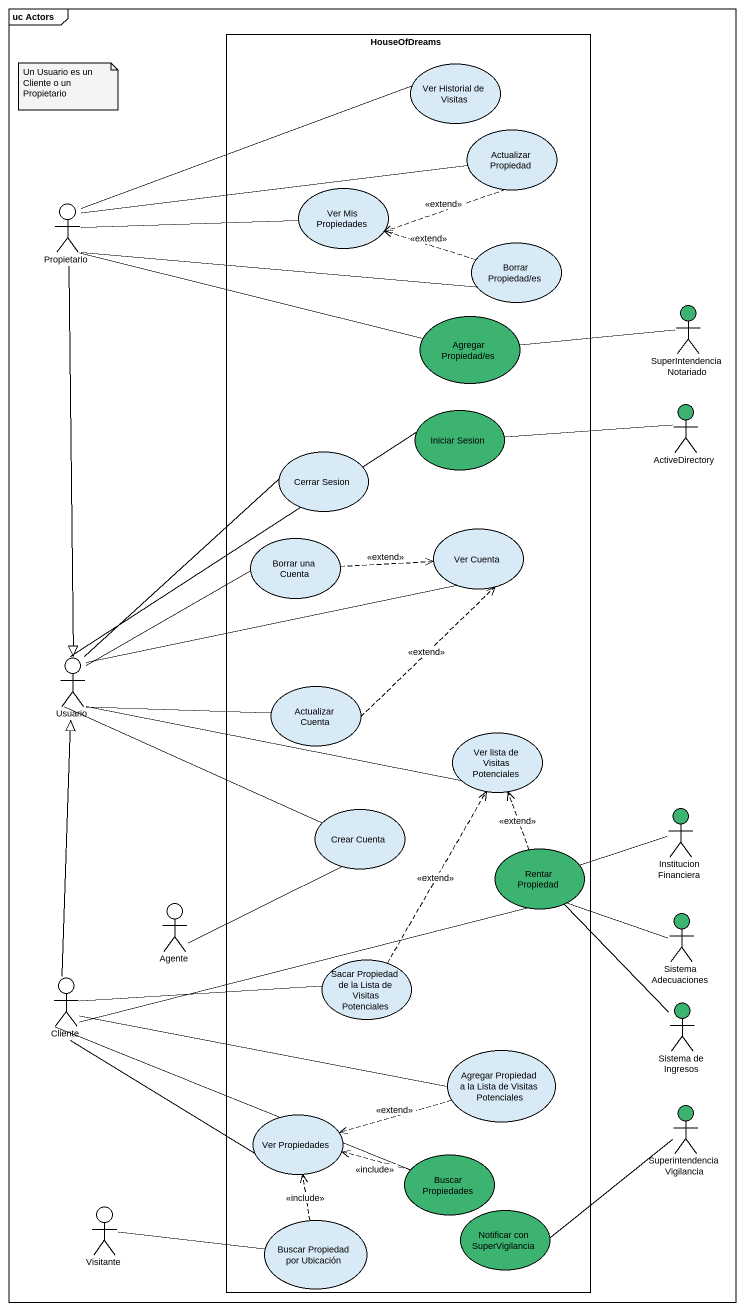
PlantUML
@startuml
mainframe uc Actors
rectangle HouseOfDreams {
  usecase "Ver Historial de Visitas" as Ver_Historial_de_Visitas
  usecase "Actualizar Propiedad" as Actualizar_Propiedad
  usecase "Ver Mis Propiedades" as Ver_Mis_Propiedades
  usecase "Borrar Propiedad/es" as Borrar_Propiedad_es
  usecase "Agregar Propiedad/es" as Agregar_Propiedad_es #3CB371
  usecase "Iniciar Sesion" as Iniciar_Sesion #3CB371
  usecase "Cerrar Sesion" as Cerrar_Sesion
  usecase "Borrar una Cuenta" as Borrar_una_Cuenta
  usecase "Ver Cuenta" as Ver_Cuenta
  usecase "Actualizar Cuenta" as Actualizar_Cuenta
  usecase "Ver lista de Visitas Potenciales" as Ver_lista_de_Visitas
  usecase "Crear Cuenta" as Crear_Cuenta
  usecase "Rentar Propiedad" as Rentar_Propiedad #3CB371
  usecase "Sacar Propiedad de la Lista de Visitas Potenciales" as Sacar_Propiedad_de_la_Lista
  usecase "Agregar Propiedad a la Lista de Visitas Potenciales" as Agregar_Propiedad_a_la
  usecase "Ver Propiedades" as Ver_Propiedades
  usecase "Buscar Propiedades" as Buscar_Propiedades #3CB371
  usecase "Notificar con SuperVigilancia" as Notificar_con #3CB371
  usecase "Buscar Propiedad por Ubicación" as Buscar_Propiedad_por
}
actor Propietario
actor "SuperIntendencia Notariado" as SuperIntendencia_Notariado #3CB371
actor ActiveDirectory #3CB371
actor Usuario
actor "Institucion Financiera" as Institucion_Financiera #3CB371
actor Agente
actor SistemaAdecuaciones #3CB371
actor Cliente
actor "Sistema de Ingresos" as Sistema_de_Ingresos #3CB371
actor "Superintendencia Vigilancia" as Superintendencia_Vigilancia #3CB371
actor Visitante
Actualizar_Propiedad .left.> Ver_Mis_Propiedades : <<extend>>
Propietario -right- Ver_Historial_de_Visitas
Propietario -right- Actualizar_Propiedad
Propietario -right- Ver_Mis_Propiedades
Propietario -right- Borrar_Propiedad_es
Propietario -right- Agregar_Propiedad_es
Propietario --|> Usuario
Borrar_Propiedad_es .left.> Ver_Mis_Propiedades : <<extend>>
SuperIntendencia_Notariado -left- Agregar_Propiedad_es
ActiveDirectory -left- Iniciar_Sesion
Borrar_una_Cuenta .right.> Ver_Cuenta : <<extend>>
Usuario -up- Iniciar_Sesion
Usuario -up- Cerrar_Sesion
Usuario -right- Borrar_una_Cuenta
Usuario -right- Ver_Cuenta
Usuario -right- Actualizar_Cuenta
Usuario -right- Ver_lista_de_Visitas
Usuario -right- Crear_Cuenta
Actualizar_Cuenta .up.> Ver_Cuenta : <<extend>>
Institucion_Financiera -left- Rentar_Propiedad
Rentar_Propiedad .up.> Ver_lista_de_Visitas : <<extend>>
Agente -right- Crear_Cuenta
SistemaAdecuaciones -left- Rentar_Propiedad
Cliente -up-|> Usuario
Cliente -right- Rentar_Propiedad
Cliente -right- Sacar_Propiedad_de_la_Lista
Cliente -right- Agregar_Propiedad_a_la
Cliente -right- Ver_Propiedades
Cliente -right- Buscar_Propiedades
Sacar_Propiedad_de_la_Lista .up.> Ver_lista_de_Visitas : <<extend>>
Sistema_de_Ingresos -up- Rentar_Propiedad
Agregar_Propiedad_a_la .left.> Ver_Propiedades : <<extend>>
Superintendencia_Vigilancia -left- Notificar_con
Buscar_Propiedades .left.> Ver_Propiedades : <<include>>
Visitante -right- Buscar_Propiedad_por
Buscar_Propiedad_por .up.> Ver_Propiedades : <<include>>
note as N1
  Un Usuario es un Cliente o un Propietario
end note
@enduml
